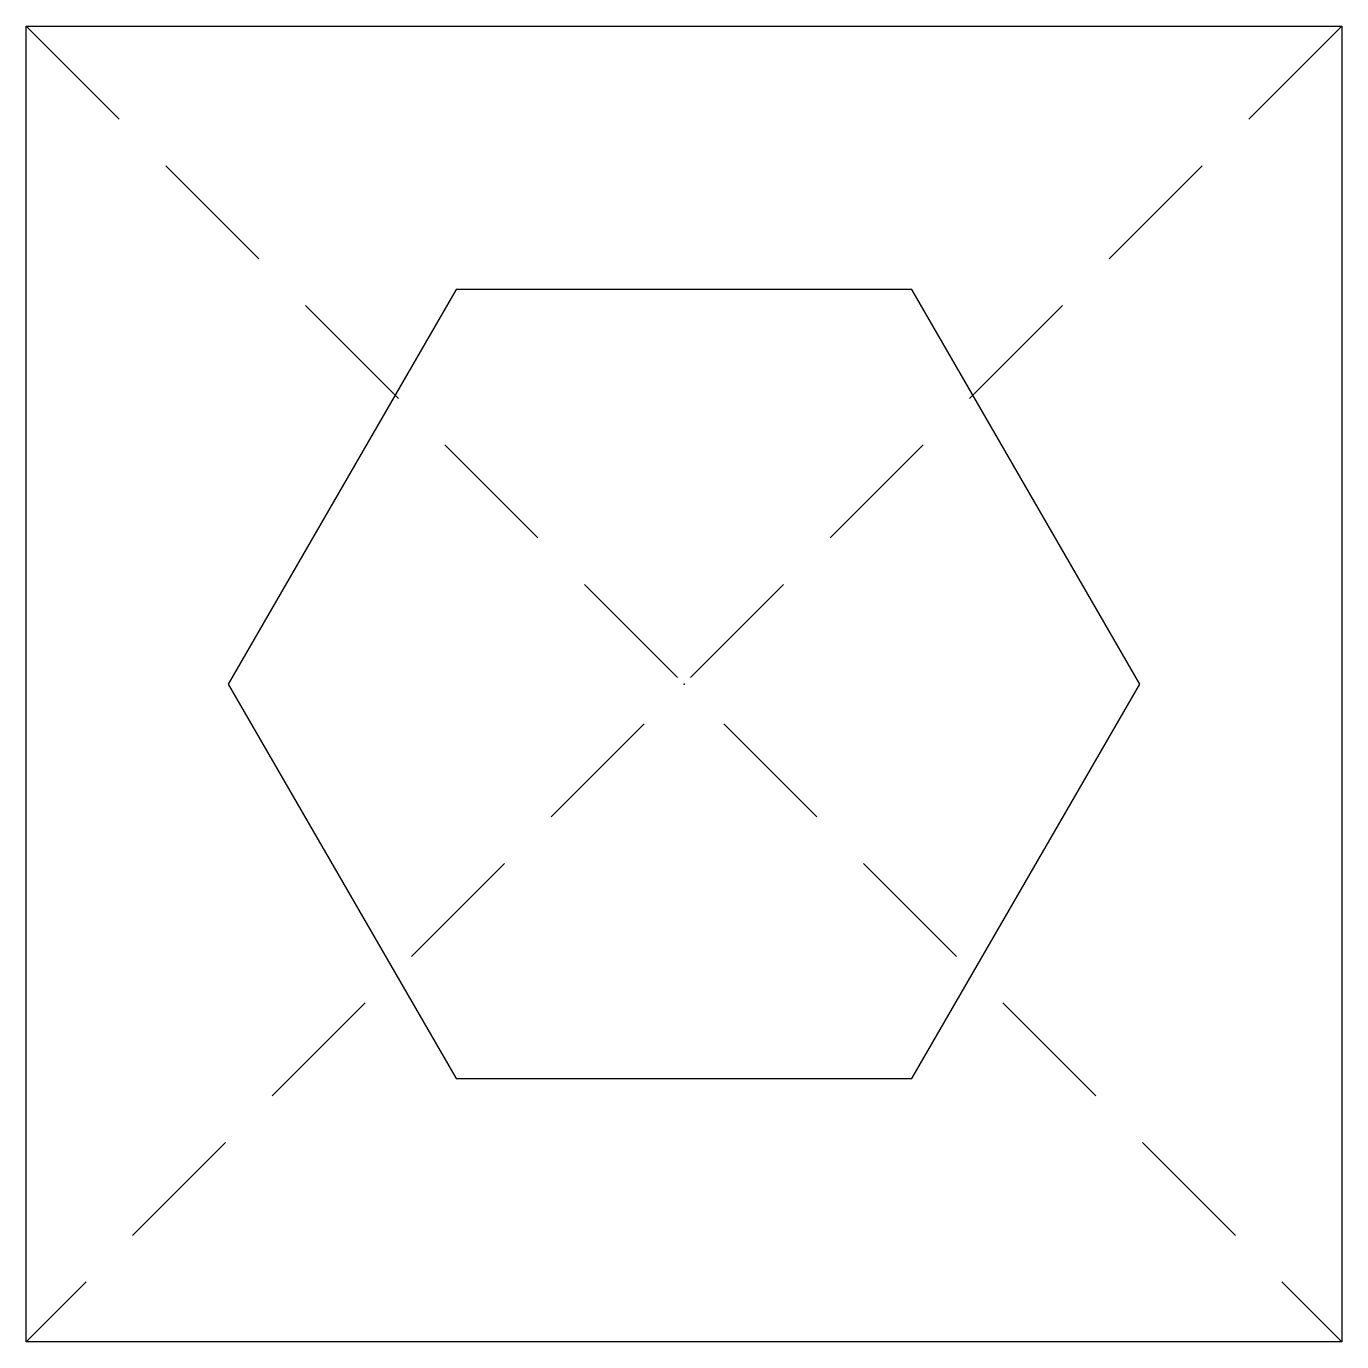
# Model space of a CAD drawing. Header units: inches. Extents: x -2.5 to 2.5, y -2.5 to 2.5.
import ezdxf

# ---------------------------------------------------------------- set-up
doc = ezdxf.new("R2010")
doc.units = ezdxf.units.IN
doc.linetypes.add('DASHED', pattern=[0.75, 0.5, -0.25])
doc.layers.get('0').update_dxf_attribs({"linetype": 'CONTINUOUS'})
doc.layers.add('1', color=7, linetype='DASHED')

msp = doc.modelspace()

# ---------------------------------------------------------------- linework, layer by layer
for points in [[(-2.5, 2.5), (2.5, 2.5), (2.5, -2.5), (-2.5, -2.5)], [(-0.866, 1.5), (-1.7321, 0), (-0.866, -1.5), (0.866, -1.5), (1.7321, 0), (0.866, 1.5)]]:
    msp.add_lwpolyline(points, close=True)
msp.add_point((0, 0))
msp.add_point((0, 0))
msp.add_point((0, 0))
at = {"layer": '1'}
for p, q in [((-2.5, 2.5), (2.5, -2.5)), ((2.5, 2.5), (-2.5, -2.5))]:
    msp.add_line(p, q, dxfattribs=at)

doc.saveas('drawing.dxf')
